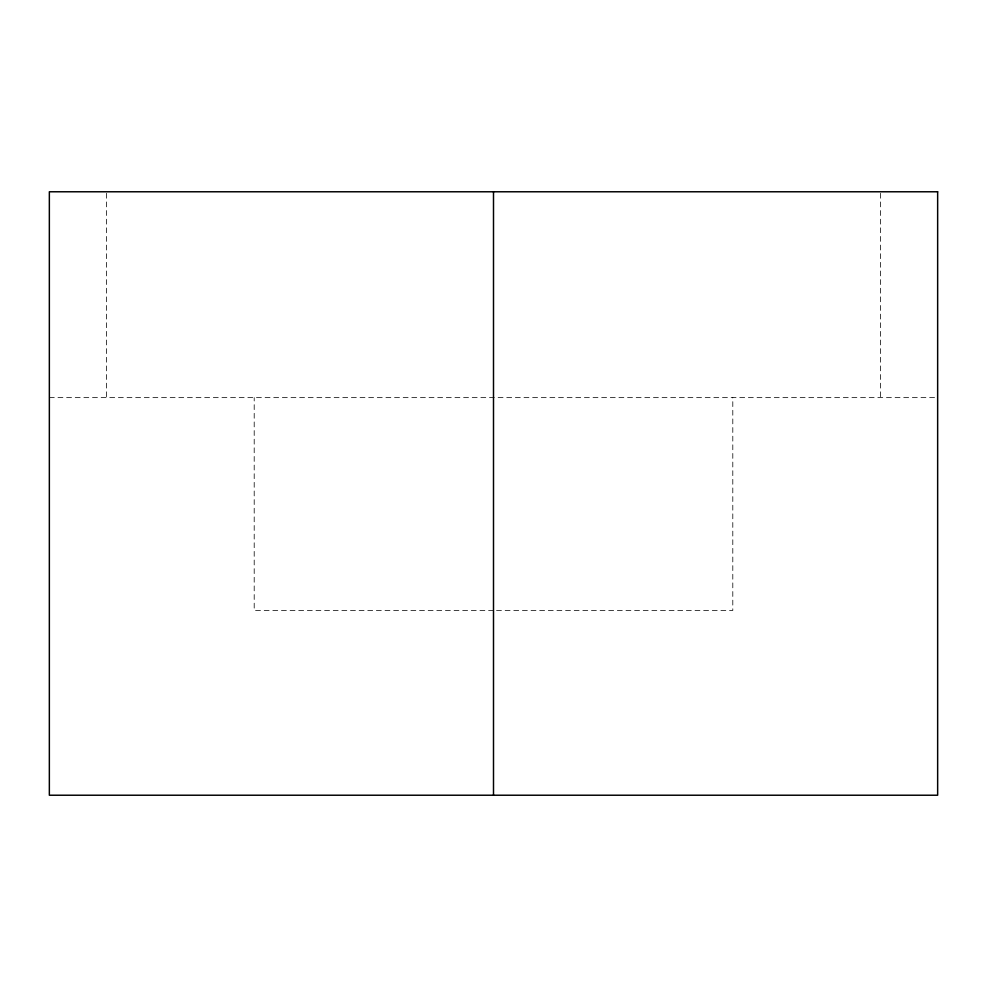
<?xml version="1.0" encoding="UTF-8"?>
<svg xmlns="http://www.w3.org/2000/svg" width="987" height="987" viewBox="0 0 987 987"><rect width="100%" height="100%" fill="white"/><g stroke="black" fill="none" stroke-linecap="round" stroke-linejoin="round"><path stroke-width="0.74" stroke-dasharray="4.93 3.7" d="M49.35 397.638L934.64 397.638M493.5 610.447L254.202 610.447L254.202 397.638M496.523 610.447L732.798 610.447L732.798 397.638M880.429 193.304L880.429 397.638M106.571 193.304L106.571 397.638"/><path stroke-width="1.48" d="M493.5 191.774L493.5 795.226M937.65 191.774L49.35 191.774L49.35 795.226L937.65 795.226L937.65 191.774"/></g></svg>
